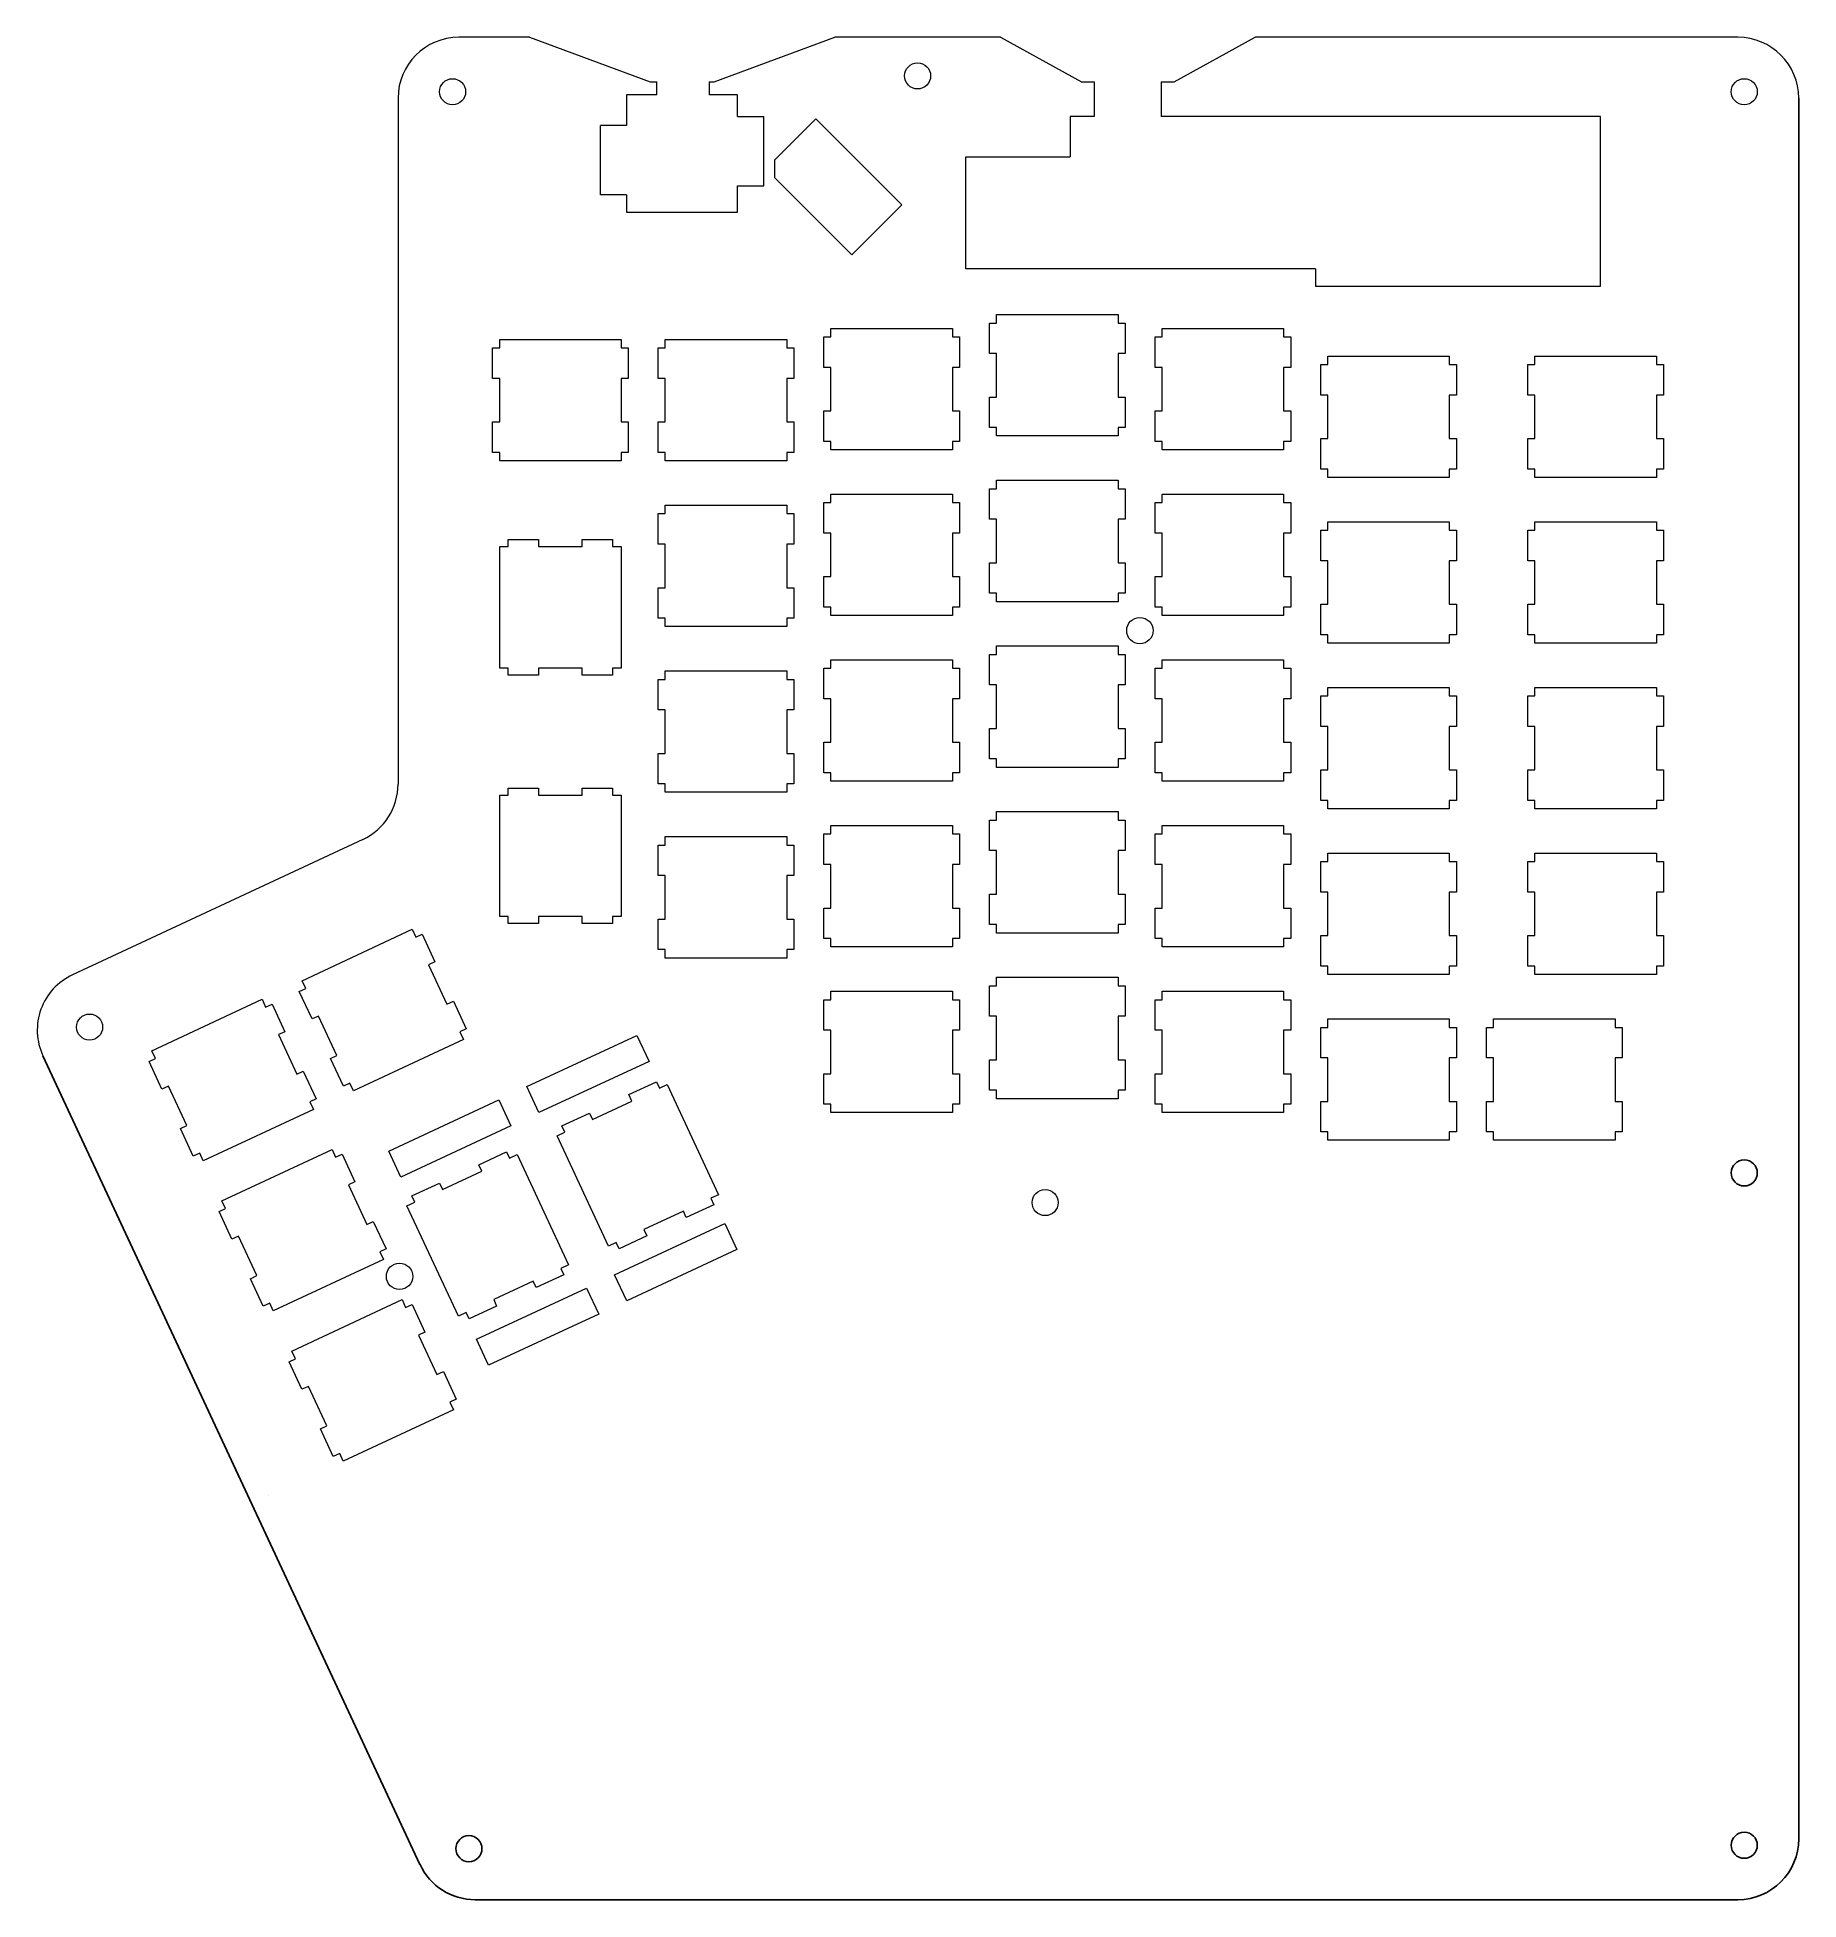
# Model space of a CAD drawing. Extents: x 12 to 215, y -28 to 187.
import ezdxf

# ---------------------------------------------------------------- set-up
doc = ezdxf.new("R2010")
doc.units = 0
doc.layers.get('0').update_dxf_attribs({"true_color": 0xffffff})

msp = doc.modelspace()

# ---------------------------------------------------------------- linework, layer by layer
at = {"color": 1, "linetype": 'Continuous', "lineweight": 5, "true_color": 0xff0000}
for p, q in [((68.83, 186.61), (60.72, 186.61)), ((68.83, 186.61), (82.71, 181.5)), ((90.06, 181.5), (103.94, 186.61)), ((123.01, 186.61), (103.94, 186.61)), ((123.01, 186.61), (132.32, 181.5)), ((142.99, 181.5), (152.3, 186.61)), ((207.81, 186.61), (152.3, 186.61)), ((80, 180), (80, 176.46)), ((83.5, 180), (80, 180)), ((82.71, 181.5), (83.5, 181.5)), ((83.5, 180), (83.5, 181.5)), ((89.5, 181.5), (89.5, 180)), ((89.5, 181.5), (90.06, 181.5)), ((92.77, 180), (89.5, 180)), ((92.77, 177.5), (92.77, 180)), ((132.29, 181.5), (133.79, 181.5)), ((133.79, 181.5), (133.79, 177.5)), ((141.49, 181.5), (141.49, 177.5)), ((141.49, 181.5), (142.99, 181.5)), ((53.72, 179.61), (53.72, 100.73)), ((80, 176.46), (77, 176.46)), ((77, 168.5), (77, 176.46)), ((92.77, 177.5), (95.77, 177.5)), ((95.77, 169.54), (95.77, 177.5)), ((101.75, 177.25), (97, 172.5)), ((101.75, 177.25), (111.65, 167.35)), ((133.79, 177.5), (131, 177.5)), ((131, 177.5), (131, 172.85)), ((192, 177.5), (141.49, 177.5)), ((192, 158), (192, 177.5)), ((97, 172.5), (97, 170.5)), ((119, 172.85), (131, 172.85)), ((119, 160), (119, 172.85)), ((92.77, 166.5), (92.77, 169.54)), ((92.77, 169.54), (95.77, 169.54)), ((97, 170.5), (105.9, 161.6)), ((80, 168.5), (77, 168.5)), ((80, 168.5), (80, 166.5)), ((111.65, 167.35), (105.9, 161.6)), ((80, 166.5), (92.77, 166.5)), ((159.22, 160), (119, 160)), ((159.22, 160), (159.22, 158)), ((159.22, 158), (192, 158)), ((122.56, 154.74), (136.53, 154.74)), ((122.56, 153.76), (122.56, 154.74)), ((136.53, 154.74), (136.53, 153.76)), ((102.69, 148.66), (102.69, 152.16)), ((102.69, 152.16), (103.5, 152.16)), ((103.5, 153.14), (117.47, 153.14)), ((103.5, 152.16), (103.5, 153.14)), ((117.47, 153.14), (117.47, 152.16)), ((117.47, 152.16), (118.29, 152.16)), ((118.29, 152.16), (118.29, 148.66)), ((121.74, 150.26), (121.74, 153.76)), ((121.74, 153.76), (122.56, 153.76)), ((136.53, 153.76), (137.34, 153.76)), ((137.34, 153.76), (137.34, 150.26)), ((140.79, 148.66), (140.79, 152.16)), ((140.79, 152.16), (141.6, 152.16)), ((141.6, 153.14), (155.57, 153.14)), ((141.6, 152.16), (141.6, 153.14)), ((155.57, 153.14), (155.57, 152.16)), ((155.57, 152.16), (156.39, 152.16)), ((156.39, 152.16), (156.39, 148.66)), ((64.59, 147.39), (64.59, 150.89)), ((64.59, 150.89), (65.41, 150.89)), ((65.41, 151.87), (79.38, 151.87)), ((65.41, 150.89), (65.41, 151.87)), ((79.38, 151.87), (79.38, 150.89)), ((79.38, 150.89), (80.19, 150.89)), ((80.19, 150.89), (80.19, 147.39)), ((83.64, 147.39), (83.64, 150.89)), ((83.64, 150.89), (84.45, 150.89)), ((84.45, 151.87), (98.43, 151.87)), ((84.45, 150.89), (84.45, 151.87)), ((98.43, 151.87), (98.43, 150.89)), ((98.43, 150.89), (99.24, 150.89)), ((99.24, 150.89), (99.24, 147.39)), ((122.56, 150.26), (121.74, 150.26)), ((122.56, 145.25), (122.56, 150.26)), ((137.34, 150.26), (136.53, 150.26)), ((136.53, 150.26), (136.53, 145.25)), ((160.66, 149.96), (174.62, 149.96)), ((160.66, 148.98), (160.66, 149.96)), ((174.62, 149.96), (174.62, 148.98)), ((184.47, 149.96), (198.44, 149.96)), ((184.47, 148.98), (184.47, 149.96)), ((198.44, 149.96), (198.44, 148.98)), ((103.5, 148.66), (102.69, 148.66)), ((103.5, 143.65), (103.5, 148.66)), ((118.29, 148.66), (117.47, 148.66)), ((117.47, 148.66), (117.47, 143.65)), ((141.6, 148.66), (140.79, 148.66)), ((141.6, 143.65), (141.6, 148.66)), ((156.39, 148.66), (155.57, 148.66)), ((155.57, 148.66), (155.57, 143.65)), ((159.84, 145.48), (159.84, 148.98)), ((159.84, 148.98), (160.66, 148.98)), ((174.62, 148.98), (175.44, 148.98)), ((175.44, 148.98), (175.44, 145.48)), ((183.65, 145.48), (183.65, 148.98)), ((183.65, 148.98), (184.47, 148.98)), ((198.44, 148.98), (199.25, 148.98)), ((199.25, 148.98), (199.25, 145.48)), ((65.41, 147.39), (64.59, 147.39)), ((65.41, 142.38), (65.41, 147.39)), ((80.19, 147.39), (79.38, 147.39)), ((79.38, 147.39), (79.38, 142.38)), ((84.45, 147.39), (83.64, 147.39)), ((84.45, 142.38), (84.45, 147.39)), ((99.24, 147.39), (98.43, 147.39)), ((98.43, 147.39), (98.43, 142.38)), ((102.69, 140.15), (102.69, 143.65)), ((102.69, 143.65), (103.5, 143.65)), ((117.47, 143.65), (118.29, 143.65)), ((118.29, 143.65), (118.29, 140.15)), ((121.74, 141.75), (121.74, 145.25)), ((121.74, 145.25), (122.56, 145.25)), ((136.53, 145.25), (137.34, 145.25)), ((137.34, 145.25), (137.34, 141.75)), ((140.79, 140.15), (140.79, 143.65)), ((140.79, 143.65), (141.6, 143.65)), ((155.57, 143.65), (156.39, 143.65)), ((156.39, 143.65), (156.39, 140.15)), ((160.66, 145.48), (159.84, 145.48)), ((160.66, 140.47), (160.66, 145.48)), ((175.44, 145.48), (174.62, 145.48)), ((174.62, 145.48), (174.62, 140.47)), ((184.47, 145.48), (183.65, 145.48)), ((184.47, 140.47), (184.47, 145.48)), ((199.25, 145.48), (198.44, 145.48)), ((198.44, 145.48), (198.44, 140.47)), ((64.59, 138.88), (64.59, 142.38)), ((64.59, 142.38), (65.41, 142.38)), ((79.38, 142.38), (80.19, 142.38)), ((80.19, 142.38), (80.19, 138.88)), ((83.64, 138.88), (83.64, 142.38)), ((83.64, 142.38), (84.45, 142.38)), ((98.43, 142.38), (99.24, 142.38)), ((99.24, 142.38), (99.24, 138.88)), ((122.56, 141.75), (121.74, 141.75)), ((122.56, 140.77), (122.56, 141.75)), ((137.34, 141.75), (136.53, 141.75)), ((136.53, 141.75), (136.53, 140.77)), ((103.5, 140.15), (102.69, 140.15)), ((103.5, 139.17), (103.5, 140.15)), ((118.29, 140.15), (117.47, 140.15)), ((117.47, 140.15), (117.47, 139.17)), ((136.53, 140.77), (122.56, 140.77)), ((141.6, 140.15), (140.79, 140.15)), ((141.6, 139.17), (141.6, 140.15)), ((156.39, 140.15), (155.57, 140.15)), ((155.57, 140.15), (155.57, 139.17)), ((159.84, 136.97), (159.84, 140.47)), ((159.84, 140.47), (160.66, 140.47)), ((174.62, 140.47), (175.44, 140.47)), ((175.44, 140.47), (175.44, 136.97)), ((183.65, 136.97), (183.65, 140.47)), ((183.65, 140.47), (184.47, 140.47)), ((198.44, 140.47), (199.25, 140.47)), ((199.25, 140.47), (199.25, 136.97)), ((65.41, 138.88), (64.59, 138.88)), ((65.41, 137.9), (65.41, 138.88)), ((79.38, 137.9), (65.41, 137.9)), ((80.19, 138.88), (79.38, 138.88)), ((79.38, 138.88), (79.38, 137.9)), ((84.45, 138.88), (83.64, 138.88)), ((84.45, 137.9), (84.45, 138.88)), ((98.43, 137.9), (84.45, 137.9)), ((99.24, 138.88), (98.43, 138.88)), ((98.43, 138.88), (98.43, 137.9)), ((117.47, 139.17), (103.5, 139.17)), ((155.57, 139.17), (141.6, 139.17)), ((122.56, 135.69), (136.53, 135.69)), ((122.56, 134.71), (122.56, 135.69)), ((136.53, 135.69), (136.53, 134.71)), ((160.66, 136.97), (159.84, 136.97)), ((160.66, 135.99), (160.66, 136.97)), ((174.62, 135.99), (160.66, 135.99)), ((175.44, 136.97), (174.62, 136.97)), ((174.62, 136.97), (174.62, 135.99)), ((184.47, 136.97), (183.65, 136.97)), ((184.47, 135.99), (184.47, 136.97)), ((198.44, 135.99), (184.47, 135.99)), ((199.25, 136.97), (198.44, 136.97)), ((198.44, 136.97), (198.44, 135.99)), ((84.45, 132.82), (98.43, 132.82)), ((84.45, 131.84), (84.45, 132.82)), ((98.43, 132.82), (98.43, 131.84)), ((102.69, 129.61), (102.69, 133.11)), ((102.69, 133.11), (103.5, 133.11)), ((103.5, 134.09), (117.47, 134.09)), ((103.5, 133.11), (103.5, 134.09)), ((117.47, 134.09), (117.47, 133.11)), ((117.47, 133.11), (118.29, 133.11)), ((118.29, 133.11), (118.29, 129.61)), ((121.74, 131.21), (121.74, 134.71)), ((121.74, 134.71), (122.56, 134.71)), ((136.53, 134.71), (137.34, 134.71)), ((137.34, 134.71), (137.34, 131.21)), ((140.79, 129.61), (140.79, 133.11)), ((140.79, 133.11), (141.6, 133.11)), ((141.6, 134.09), (155.57, 134.09)), ((141.6, 133.11), (141.6, 134.09)), ((155.57, 134.09), (155.57, 133.11)), ((155.57, 133.11), (156.39, 133.11)), ((156.39, 133.11), (156.39, 129.61)), ((83.64, 128.34), (83.64, 131.84)), ((83.64, 131.84), (84.45, 131.84)), ((98.43, 131.84), (99.24, 131.84)), ((99.24, 131.84), (99.24, 128.34)), ((122.56, 131.21), (121.74, 131.21)), ((122.56, 126.2), (122.56, 131.21)), ((137.34, 131.21), (136.53, 131.21)), ((136.53, 131.21), (136.53, 126.2)), ((160.66, 130.91), (174.62, 130.91)), ((160.66, 129.93), (160.66, 130.91)), ((174.62, 130.91), (174.62, 129.93)), ((184.47, 130.91), (198.44, 130.91)), ((184.47, 129.93), (184.47, 130.91)), ((198.44, 130.91), (198.44, 129.93)), ((66.39, 128.06), (66.39, 128.87)), ((66.39, 128.87), (69.89, 128.87)), ((69.89, 128.87), (69.89, 128.06)), ((74.89, 128.06), (74.89, 128.87)), ((74.89, 128.87), (78.39, 128.87)), ((78.39, 128.87), (78.39, 128.06)), ((103.5, 129.61), (102.69, 129.61)), ((103.5, 124.6), (103.5, 129.61)), ((118.29, 129.61), (117.47, 129.61)), ((117.47, 129.61), (117.47, 124.6)), ((141.6, 129.61), (140.79, 129.61)), ((141.6, 124.6), (141.6, 129.61)), ((156.39, 129.61), (155.57, 129.61)), ((155.57, 129.61), (155.57, 124.6)), ((159.84, 126.43), (159.84, 129.93)), ((159.84, 129.93), (160.66, 129.93)), ((174.62, 129.93), (175.44, 129.93)), ((175.44, 129.93), (175.44, 126.43)), ((183.65, 126.43), (183.65, 129.93)), ((183.65, 129.93), (184.47, 129.93)), ((198.44, 129.93), (199.25, 129.93)), ((199.25, 129.93), (199.25, 126.43)), ((65.41, 114.09), (65.41, 128.06)), ((65.41, 128.06), (66.39, 128.06)), ((69.89, 128.06), (74.89, 128.06)), ((78.39, 128.06), (79.38, 128.06)), ((79.38, 128.06), (79.38, 114.09)), ((84.45, 128.34), (83.64, 128.34)), ((84.45, 123.33), (84.45, 128.34)), ((99.24, 128.34), (98.43, 128.34)), ((98.43, 128.34), (98.43, 123.33)), ((160.66, 126.43), (159.84, 126.43)), ((160.66, 121.42), (160.66, 126.43)), ((175.44, 126.43), (174.62, 126.43)), ((174.62, 126.43), (174.62, 121.42)), ((184.47, 126.43), (183.65, 126.43)), ((184.47, 121.42), (184.47, 126.43)), ((199.25, 126.43), (198.44, 126.43)), ((198.44, 126.43), (198.44, 121.42)), ((102.69, 121.1), (102.69, 124.6)), ((102.69, 124.6), (103.5, 124.6)), ((117.47, 124.6), (118.29, 124.6)), ((118.29, 124.6), (118.29, 121.1)), ((121.74, 122.7), (121.74, 126.2)), ((121.74, 126.2), (122.56, 126.2)), ((136.53, 126.2), (137.34, 126.2)), ((137.34, 126.2), (137.34, 122.7)), ((140.79, 121.1), (140.79, 124.6)), ((140.79, 124.6), (141.6, 124.6)), ((155.57, 124.6), (156.39, 124.6)), ((156.39, 124.6), (156.39, 121.1)), ((83.64, 119.83), (83.64, 123.33)), ((83.64, 123.33), (84.45, 123.33)), ((98.43, 123.33), (99.24, 123.33)), ((99.24, 123.33), (99.24, 119.83)), ((122.56, 122.7), (121.74, 122.7)), ((122.56, 121.72), (122.56, 122.7)), ((137.34, 122.7), (136.53, 122.7)), ((136.53, 122.7), (136.53, 121.72)), ((103.5, 121.1), (102.69, 121.1)), ((103.5, 120.12), (103.5, 121.1)), ((117.47, 120.12), (103.5, 120.12)), ((118.29, 121.1), (117.47, 121.1)), ((117.47, 121.1), (117.47, 120.12)), ((136.53, 121.72), (122.56, 121.72)), ((141.6, 121.1), (140.79, 121.1)), ((141.6, 120.12), (141.6, 121.1)), ((155.57, 120.12), (141.6, 120.12)), ((156.39, 121.1), (155.57, 121.1)), ((155.57, 121.1), (155.57, 120.12)), ((159.84, 117.92), (159.84, 121.42)), ((159.84, 121.42), (160.66, 121.42)), ((174.62, 121.42), (175.44, 121.42)), ((175.44, 121.42), (175.44, 117.92)), ((183.65, 117.92), (183.65, 121.42)), ((183.65, 121.42), (184.47, 121.42)), ((198.44, 121.42), (199.25, 121.42)), ((199.25, 121.42), (199.25, 117.92)), ((84.45, 119.83), (83.64, 119.83)), ((84.45, 118.85), (84.45, 119.83)), ((98.43, 118.85), (84.45, 118.85)), ((99.24, 119.83), (98.43, 119.83)), ((98.43, 119.83), (98.43, 118.85)), ((160.66, 117.92), (159.84, 117.92)), ((160.66, 116.94), (160.66, 117.92)), ((175.44, 117.92), (174.62, 117.92)), ((174.62, 117.92), (174.62, 116.94)), ((184.47, 117.92), (183.65, 117.92)), ((184.47, 116.94), (184.47, 117.92)), ((199.25, 117.92), (198.44, 117.92)), ((198.44, 117.92), (198.44, 116.94)), ((121.74, 112.16), (121.74, 115.66)), ((121.74, 115.66), (122.56, 115.66)), ((122.56, 116.64), (136.53, 116.64)), ((122.56, 115.66), (122.56, 116.64)), ((136.53, 116.64), (136.53, 115.66)), ((136.53, 115.66), (137.34, 115.66)), ((137.34, 115.66), (137.34, 112.16)), ((174.62, 116.94), (160.66, 116.94)), ((198.44, 116.94), (184.47, 116.94)), ((66.39, 114.09), (65.41, 114.09)), ((66.39, 113.27), (66.39, 114.09)), ((74.89, 114.09), (69.89, 114.09)), ((69.89, 114.09), (69.89, 113.27)), ((74.89, 113.27), (74.89, 114.09)), ((79.38, 114.09), (78.39, 114.09)), ((78.39, 114.09), (78.39, 113.27)), ((84.45, 113.77), (98.43, 113.77)), ((84.45, 112.79), (84.45, 113.77)), ((98.43, 113.77), (98.43, 112.79)), ((102.69, 110.56), (102.69, 114.06)), ((102.69, 114.06), (103.5, 114.06)), ((103.5, 115.04), (117.47, 115.04)), ((103.5, 114.06), (103.5, 115.04)), ((117.47, 115.04), (117.47, 114.06)), ((117.47, 114.06), (118.29, 114.06)), ((118.29, 114.06), (118.29, 110.56)), ((140.79, 110.56), (140.79, 114.06)), ((140.79, 114.06), (141.6, 114.06)), ((141.6, 115.04), (155.57, 115.04)), ((141.6, 114.06), (141.6, 115.04)), ((155.57, 115.04), (155.57, 114.06)), ((155.57, 114.06), (156.39, 114.06)), ((156.39, 114.06), (156.39, 110.56)), ((69.89, 113.27), (66.39, 113.27)), ((78.39, 113.27), (74.89, 113.27)), ((83.64, 109.29), (83.64, 112.79)), ((83.64, 112.79), (84.45, 112.79)), ((98.43, 112.79), (99.24, 112.79)), ((99.24, 112.79), (99.24, 109.29)), ((122.56, 112.16), (121.74, 112.16)), ((122.56, 107.15), (122.56, 112.16)), ((137.34, 112.16), (136.53, 112.16)), ((136.53, 112.16), (136.53, 107.15)), ((160.66, 111.86), (174.62, 111.86)), ((160.66, 110.88), (160.66, 111.86)), ((174.62, 111.86), (174.62, 110.88)), ((184.47, 111.86), (198.44, 111.86)), ((184.47, 110.88), (184.47, 111.86)), ((198.44, 111.86), (198.44, 110.88)), ((84.45, 109.29), (83.64, 109.29)), ((84.45, 104.28), (84.45, 109.29)), ((99.24, 109.29), (98.43, 109.29)), ((98.43, 109.29), (98.43, 104.28)), ((103.5, 110.56), (102.69, 110.56)), ((103.5, 105.55), (103.5, 110.56)), ((118.29, 110.56), (117.47, 110.56)), ((117.47, 110.56), (117.47, 105.55)), ((141.6, 110.56), (140.79, 110.56)), ((141.6, 105.55), (141.6, 110.56)), ((156.39, 110.56), (155.57, 110.56)), ((155.57, 110.56), (155.57, 105.55)), ((159.84, 107.38), (159.84, 110.88)), ((159.84, 110.88), (160.66, 110.88)), ((174.62, 110.88), (175.44, 110.88)), ((175.44, 110.88), (175.44, 107.38)), ((183.65, 107.38), (183.65, 110.88)), ((183.65, 110.88), (184.47, 110.88)), ((198.44, 110.88), (199.25, 110.88)), ((199.25, 110.88), (199.25, 107.38)), ((121.74, 103.65), (121.74, 107.15)), ((121.74, 107.15), (122.56, 107.15)), ((136.53, 107.15), (137.34, 107.15)), ((137.34, 107.15), (137.34, 103.65)), ((160.66, 107.38), (159.84, 107.38)), ((160.66, 102.37), (160.66, 107.38)), ((175.44, 107.38), (174.62, 107.38)), ((174.62, 107.38), (174.62, 102.37)), ((184.47, 107.38), (183.65, 107.38)), ((184.47, 102.37), (184.47, 107.38)), ((199.25, 107.38), (198.44, 107.38)), ((198.44, 107.38), (198.44, 102.37)), ((102.69, 102.05), (102.69, 105.55)), ((102.69, 105.55), (103.5, 105.55)), ((117.47, 105.55), (118.29, 105.55)), ((118.29, 105.55), (118.29, 102.05)), ((140.79, 102.05), (140.79, 105.55)), ((140.79, 105.55), (141.6, 105.55)), ((155.57, 105.55), (156.39, 105.55)), ((156.39, 105.55), (156.39, 102.05)), ((83.64, 100.78), (83.64, 104.28)), ((83.64, 104.28), (84.45, 104.28)), ((98.43, 104.28), (99.24, 104.28)), ((99.24, 104.28), (99.24, 100.78)), ((122.56, 103.65), (121.74, 103.65)), ((122.56, 102.67), (122.56, 103.65)), ((137.34, 103.65), (136.53, 103.65)), ((136.53, 103.65), (136.53, 102.67)), ((84.45, 100.78), (83.64, 100.78)), ((84.45, 99.8), (84.45, 100.78)), ((99.24, 100.78), (98.43, 100.78)), ((98.43, 100.78), (98.43, 99.8)), ((103.5, 102.05), (102.69, 102.05)), ((103.5, 101.07), (103.5, 102.05)), ((117.47, 101.07), (103.5, 101.07)), ((118.29, 102.05), (117.47, 102.05)), ((117.47, 102.05), (117.47, 101.07)), ((136.53, 102.67), (122.56, 102.67)), ((141.6, 102.05), (140.79, 102.05)), ((141.6, 101.07), (141.6, 102.05)), ((155.57, 101.07), (141.6, 101.07)), ((156.39, 102.05), (155.57, 102.05)), ((155.57, 102.05), (155.57, 101.07)), ((159.84, 98.87), (159.84, 102.37)), ((159.84, 102.37), (160.66, 102.37)), ((174.62, 102.37), (175.44, 102.37)), ((175.44, 102.37), (175.44, 98.87)), ((183.65, 98.87), (183.65, 102.37)), ((183.65, 102.37), (184.47, 102.37)), ((198.44, 102.37), (199.25, 102.37)), ((199.25, 102.37), (199.25, 98.87)), ((65.41, 85.51), (65.41, 99.48)), ((65.41, 99.48), (66.39, 99.48)), ((66.39, 99.48), (66.39, 100.29)), ((66.39, 100.29), (69.89, 100.29)), ((69.89, 100.29), (69.89, 99.48)), ((69.89, 99.48), (74.89, 99.48)), ((74.89, 99.48), (74.89, 100.29)), ((74.89, 100.29), (78.39, 100.29)), ((78.39, 100.29), (78.39, 99.48)), ((78.39, 99.48), (79.38, 99.48)), ((79.38, 99.48), (79.38, 85.51)), ((98.43, 99.8), (84.45, 99.8)), ((160.66, 98.87), (159.84, 98.87)), ((160.66, 97.89), (160.66, 98.87)), ((175.44, 98.87), (174.62, 98.87)), ((174.62, 98.87), (174.62, 97.89)), ((184.47, 98.87), (183.65, 98.87)), ((184.47, 97.89), (184.47, 98.87)), ((199.25, 98.87), (198.44, 98.87)), ((198.44, 98.87), (198.44, 97.89)), ((121.74, 93.11), (121.74, 96.61)), ((121.74, 96.61), (122.56, 96.61)), ((122.56, 97.59), (136.53, 97.59)), ((122.56, 96.61), (122.56, 97.59)), ((136.53, 97.59), (136.53, 96.61)), ((136.53, 96.61), (137.34, 96.61)), ((137.34, 96.61), (137.34, 93.11)), ((174.62, 97.89), (160.66, 97.89)), ((198.44, 97.89), (184.47, 97.89)), ((49.68, 94.38), (16.27, 78.8)), ((84.45, 94.72), (98.43, 94.72)), ((84.45, 93.74), (84.45, 94.72)), ((98.43, 94.72), (98.43, 93.74)), ((102.69, 91.51), (102.69, 95.01)), ((102.69, 95.01), (103.5, 95.01)), ((103.5, 95.99), (117.47, 95.99)), ((103.5, 95.01), (103.5, 95.99)), ((117.47, 95.99), (117.47, 95.01)), ((117.47, 95.01), (118.29, 95.01)), ((118.29, 95.01), (118.29, 91.51)), ((140.79, 91.51), (140.79, 95.01)), ((140.79, 95.01), (141.6, 95.01)), ((141.6, 95.99), (155.57, 95.99)), ((141.6, 95.01), (141.6, 95.99)), ((155.57, 95.99), (155.57, 95.01)), ((155.57, 95.01), (156.39, 95.01)), ((156.39, 95.01), (156.39, 91.51)), ((83.64, 90.24), (83.64, 93.74)), ((83.64, 93.74), (84.45, 93.74)), ((98.43, 93.74), (99.24, 93.74)), ((99.24, 93.74), (99.24, 90.24)), ((122.56, 93.11), (121.74, 93.11)), ((122.56, 88.1), (122.56, 93.11)), ((137.34, 93.11), (136.53, 93.11)), ((136.53, 93.11), (136.53, 88.1)), ((160.66, 92.81), (174.62, 92.81)), ((160.66, 91.83), (160.66, 92.81)), ((174.62, 92.81), (174.62, 91.83)), ((184.47, 92.81), (198.44, 92.81)), ((184.47, 91.83), (184.47, 92.81)), ((198.44, 92.81), (198.44, 91.83)), ((84.45, 90.24), (83.64, 90.24)), ((84.45, 85.23), (84.45, 90.24)), ((99.24, 90.24), (98.43, 90.24)), ((98.43, 90.24), (98.43, 85.23)), ((103.5, 91.51), (102.69, 91.51)), ((103.5, 86.5), (103.5, 91.51)), ((118.29, 91.51), (117.47, 91.51)), ((117.47, 91.51), (117.47, 86.5)), ((141.6, 91.51), (140.79, 91.51)), ((141.6, 86.5), (141.6, 91.51)), ((156.39, 91.51), (155.57, 91.51)), ((155.57, 91.51), (155.57, 86.5)), ((159.84, 88.33), (159.84, 91.83)), ((159.84, 91.83), (160.66, 91.83)), ((174.62, 91.83), (175.44, 91.83)), ((175.44, 91.83), (175.44, 88.33)), ((183.65, 88.33), (183.65, 91.83)), ((183.65, 91.83), (184.47, 91.83)), ((198.44, 91.83), (199.25, 91.83)), ((199.25, 91.83), (199.25, 88.33)), ((121.74, 84.6), (121.74, 88.1)), ((121.74, 88.1), (122.56, 88.1)), ((136.53, 88.1), (137.34, 88.1)), ((137.34, 88.1), (137.34, 84.6)), ((160.66, 88.33), (159.84, 88.33)), ((160.66, 83.32), (160.66, 88.33)), ((175.44, 88.33), (174.62, 88.33)), ((174.62, 88.33), (174.62, 83.32)), ((184.47, 88.33), (183.65, 88.33)), ((184.47, 83.32), (184.47, 88.33)), ((199.25, 88.33), (198.44, 88.33)), ((198.44, 88.33), (198.44, 83.32)), ((102.69, 83), (102.69, 86.5)), ((102.69, 86.5), (103.5, 86.5)), ((117.47, 86.5), (118.29, 86.5)), ((118.29, 86.5), (118.29, 83)), ((140.79, 83), (140.79, 86.5)), ((140.79, 86.5), (141.6, 86.5)), ((155.57, 86.5), (156.39, 86.5)), ((156.39, 86.5), (156.39, 83)), ((42.68, 78.14), (55.34, 84.05)), ((55.34, 84.05), (55.76, 83.16)), ((66.39, 85.51), (65.41, 85.51)), ((66.39, 84.7), (66.39, 85.51)), ((69.89, 84.7), (66.39, 84.7)), ((74.89, 85.51), (69.89, 85.51)), ((69.89, 85.51), (69.89, 84.7)), ((74.89, 84.7), (74.89, 85.51)), ((78.39, 84.7), (74.89, 84.7)), ((79.38, 85.51), (78.39, 85.51)), ((78.39, 85.51), (78.39, 84.7)), ((83.64, 81.73), (83.64, 85.23)), ((83.64, 85.23), (84.45, 85.23)), ((98.43, 85.23), (99.24, 85.23)), ((99.24, 85.23), (99.24, 81.73)), ((122.56, 84.6), (121.74, 84.6)), ((122.56, 83.62), (122.56, 84.6)), ((136.53, 83.62), (122.56, 83.62)), ((137.34, 84.6), (136.53, 84.6)), ((136.53, 84.6), (136.53, 83.62)), ((55.76, 83.16), (56.49, 83.5)), ((56.49, 83.5), (57.97, 80.33)), ((84.45, 81.73), (83.64, 81.73)), ((84.45, 80.75), (84.45, 81.73)), ((99.24, 81.73), (98.43, 81.73)), ((98.43, 81.73), (98.43, 80.75)), ((103.5, 83), (102.69, 83)), ((103.5, 82.02), (103.5, 83)), ((117.47, 82.02), (103.5, 82.02)), ((118.29, 83), (117.47, 83)), ((117.47, 83), (117.47, 82.02)), ((141.6, 83), (140.79, 83)), ((141.6, 82.02), (141.6, 83)), ((155.57, 82.02), (141.6, 82.02)), ((156.39, 83), (155.57, 83)), ((155.57, 83), (155.57, 82.02)), ((159.84, 79.82), (159.84, 83.32)), ((159.84, 83.32), (160.66, 83.32)), ((174.62, 83.32), (175.44, 83.32)), ((175.44, 83.32), (175.44, 79.82)), ((183.65, 79.82), (183.65, 83.32)), ((183.65, 83.32), (184.47, 83.32)), ((198.44, 83.32), (199.25, 83.32)), ((199.25, 83.32), (199.25, 79.82)), ((57.97, 80.33), (57.24, 79.98)), ((57.24, 79.98), (59.35, 75.45)), ((98.43, 80.75), (84.45, 80.75)), ((160.66, 79.82), (159.84, 79.82)), ((160.66, 78.84), (160.66, 79.82)), ((175.44, 79.82), (174.62, 79.82)), ((174.62, 79.82), (174.62, 78.84)), ((184.47, 79.82), (183.65, 79.82)), ((184.47, 78.84), (184.47, 79.82)), ((199.25, 79.82), (198.44, 79.82)), ((198.44, 79.82), (198.44, 78.84)), ((42.36, 76.91), (43.1, 77.25)), ((43.1, 77.25), (42.68, 78.14)), ((121.74, 74.06), (121.74, 77.56)), ((121.74, 77.56), (122.56, 77.56)), ((122.56, 78.54), (136.53, 78.54)), ((122.56, 77.56), (122.56, 78.54)), ((136.53, 78.54), (136.53, 77.56)), ((136.53, 77.56), (137.34, 77.56)), ((137.34, 77.56), (137.34, 74.06)), ((174.62, 78.84), (160.66, 78.84)), ((198.44, 78.84), (184.47, 78.84)), ((25.42, 70.09), (38.08, 76)), ((38.08, 76), (38.49, 75.11)), ((38.49, 75.11), (39.23, 75.45)), ((39.23, 75.45), (40.71, 72.28)), ((43.84, 73.74), (42.36, 76.91)), ((59.35, 75.45), (60.09, 75.79)), ((60.09, 75.79), (61.57, 72.62)), ((102.69, 72.46), (102.69, 75.96)), ((102.69, 75.96), (103.5, 75.96)), ((103.5, 76.94), (117.47, 76.94)), ((103.5, 75.96), (103.5, 76.94)), ((117.47, 76.94), (117.47, 75.96)), ((117.47, 75.96), (118.29, 75.96)), ((118.29, 75.96), (118.29, 72.46)), ((140.79, 72.46), (140.79, 75.96)), ((140.79, 75.96), (141.6, 75.96)), ((141.6, 76.94), (155.57, 76.94)), ((141.6, 75.96), (141.6, 76.94)), ((155.57, 76.94), (155.57, 75.96)), ((155.57, 75.96), (156.39, 75.96)), ((156.39, 75.96), (156.39, 72.46)), ((44.57, 74.08), (43.84, 73.74)), ((46.69, 69.54), (44.57, 74.08)), ((122.56, 74.06), (121.74, 74.06)), ((122.56, 69.05), (122.56, 74.06)), ((137.34, 74.06), (136.53, 74.06)), ((136.53, 74.06), (136.53, 69.05)), ((160.66, 73.76), (174.62, 73.76)), ((160.66, 72.78), (160.66, 73.76)), ((174.62, 73.76), (174.62, 72.78)), ((179.71, 73.76), (193.68, 73.76)), ((179.71, 72.78), (179.71, 73.76)), ((193.68, 73.76), (193.68, 72.78)), ((40.71, 72.28), (39.97, 71.94)), ((39.97, 71.94), (42.09, 67.4)), ((61.25, 71.38), (48.59, 65.48)), ((61.57, 72.62), (60.83, 72.27)), ((60.83, 72.27), (61.25, 71.38)), ((68.54, 65.96), (81.2, 71.86)), ((81.2, 71.86), (82.6, 68.87)), ((103.5, 72.46), (102.69, 72.46)), ((103.5, 67.45), (103.5, 72.46)), ((118.29, 72.46), (117.47, 72.46)), ((117.47, 72.46), (117.47, 67.45)), ((141.6, 72.46), (140.79, 72.46)), ((141.6, 67.45), (141.6, 72.46)), ((156.39, 72.46), (155.57, 72.46)), ((155.57, 72.46), (155.57, 67.45)), ((159.84, 69.28), (159.84, 72.78)), ((159.84, 72.78), (160.66, 72.78)), ((174.62, 72.78), (175.44, 72.78)), ((175.44, 72.78), (175.44, 69.28)), ((178.89, 69.28), (178.89, 72.78)), ((178.89, 72.78), (179.71, 72.78)), ((193.68, 72.78), (194.49, 72.78)), ((194.49, 72.78), (194.49, 69.28)), ((25.1, 68.86), (25.83, 69.2)), ((26.57, 65.69), (25.1, 68.86)), ((25.83, 69.2), (25.42, 70.09)), ((45.95, 69.2), (46.69, 69.54)), ((47.43, 66.02), (45.95, 69.2)), ((82.6, 68.87), (69.93, 62.97)), ((121.74, 65.55), (121.74, 69.05)), ((121.74, 69.05), (122.56, 69.05)), ((136.53, 69.05), (137.34, 69.05)), ((137.34, 69.05), (137.34, 65.55)), ((160.66, 69.28), (159.84, 69.28)), ((160.66, 64.27), (160.66, 69.28)), ((175.44, 69.28), (174.62, 69.28)), ((174.62, 69.28), (174.62, 64.27)), ((179.71, 69.28), (178.89, 69.28)), ((179.71, 64.27), (179.71, 69.28)), ((194.49, 69.28), (193.68, 69.28)), ((193.68, 69.28), (193.68, 64.27)), ((42.09, 67.4), (42.82, 67.74)), ((42.82, 67.74), (44.3, 64.57)), ((80.28, 65.04), (83.45, 66.52)), ((83.45, 66.52), (83.79, 65.78)), ((102.69, 63.95), (102.69, 67.45)), ((102.69, 67.45), (103.5, 67.45)), ((117.47, 67.45), (118.29, 67.45)), ((118.29, 67.45), (118.29, 63.95)), ((140.79, 63.95), (140.79, 67.45)), ((140.79, 67.45), (141.6, 67.45)), ((155.57, 67.45), (156.39, 67.45)), ((156.39, 67.45), (156.39, 63.95)), ((27.31, 66.03), (26.57, 65.69)), ((29.43, 61.49), (27.31, 66.03)), ((44.3, 64.57), (43.57, 64.22)), ((48.17, 66.37), (47.43, 66.02)), ((48.59, 65.48), (48.17, 66.37)), ((52.66, 58.55), (65.32, 64.46)), ((65.32, 64.46), (66.71, 61.46)), ((69.93, 62.97), (68.54, 65.96)), ((76.08, 62.19), (80.62, 64.31)), ((80.62, 64.31), (80.28, 65.04)), ((83.79, 65.78), (84.68, 66.2)), ((84.68, 66.2), (90.59, 53.54)), ((122.56, 65.55), (121.74, 65.55)), ((122.56, 64.57), (122.56, 65.55)), ((136.53, 64.57), (122.56, 64.57)), ((137.34, 65.55), (136.53, 65.55)), ((136.53, 65.55), (136.53, 64.57)), ((159.84, 60.77), (159.84, 64.27)), ((159.84, 64.27), (160.66, 64.27)), ((174.62, 64.27), (175.44, 64.27)), ((175.44, 64.27), (175.44, 60.77)), ((178.89, 60.77), (178.89, 64.27)), ((178.89, 64.27), (179.71, 64.27)), ((193.68, 64.27), (194.49, 64.27)), ((194.49, 64.27), (194.49, 60.77)), ((43.98, 63.33), (31.32, 57.43)), ((43.57, 64.22), (43.98, 63.33)), ((72.57, 61.45), (75.74, 62.93)), ((75.74, 62.93), (76.08, 62.19)), ((103.5, 63.95), (102.69, 63.95)), ((103.5, 62.97), (103.5, 63.95)), ((117.47, 62.97), (103.5, 62.97)), ((118.29, 63.95), (117.47, 63.95)), ((117.47, 63.95), (117.47, 62.97)), ((141.6, 63.95), (140.79, 63.95)), ((141.6, 62.97), (141.6, 63.95)), ((155.57, 62.97), (141.6, 62.97)), ((156.39, 63.95), (155.57, 63.95)), ((155.57, 63.95), (155.57, 62.97)), ((28.69, 61.15), (29.43, 61.49)), ((30.17, 57.98), (28.69, 61.15)), ((66.71, 61.46), (54.05, 55.56)), ((72.02, 60.29), (72.91, 60.71)), ((77.92, 47.63), (72.02, 60.29)), ((72.91, 60.71), (72.57, 61.45)), ((160.66, 60.77), (159.84, 60.77)), ((160.66, 59.79), (160.66, 60.77)), ((175.44, 60.77), (174.62, 60.77)), ((174.62, 60.77), (174.62, 59.79)), ((179.71, 60.77), (178.89, 60.77)), ((179.71, 59.79), (179.71, 60.77)), ((194.49, 60.77), (193.68, 60.77)), ((193.68, 60.77), (193.68, 59.79)), ((30.91, 58.32), (30.17, 57.98)), ((31.32, 57.43), (30.91, 58.32)), ((33.46, 52.83), (46.13, 58.73)), ((46.13, 58.73), (46.54, 57.84)), ((46.54, 57.84), (47.28, 58.19)), ((47.28, 58.19), (48.76, 55.01)), ((54.05, 55.56), (52.66, 58.55)), ((63.01, 56.99), (66.18, 58.47)), ((66.18, 58.47), (66.53, 57.73)), ((66.53, 57.73), (67.42, 58.15)), ((67.42, 58.15), (73.32, 45.49)), ((174.62, 59.79), (160.66, 59.79)), ((193.68, 59.79), (179.71, 59.79)), ((58.82, 54.14), (63.36, 56.25)), ((63.36, 56.25), (63.01, 56.99)), ((48.76, 55.01), (48.02, 54.67)), ((48.02, 54.67), (50.14, 50.13)), ((55.3, 53.39), (58.47, 54.87)), ((58.47, 54.87), (58.82, 54.14)), ((90.59, 53.54), (89.7, 53.12)), ((33.14, 51.6), (33.88, 51.94)), ((34.62, 48.42), (33.14, 51.6)), ((33.88, 51.94), (33.46, 52.83)), ((54.75, 52.24), (55.64, 52.66)), ((60.66, 39.58), (54.75, 52.24)), ((55.64, 52.66), (55.3, 53.39)), ((86.53, 51.64), (81.99, 49.53)), ((86.87, 50.91), (86.53, 51.64)), ((90.04, 52.39), (86.87, 50.91)), ((89.7, 53.12), (90.04, 52.39)), ((50.14, 50.13), (50.87, 50.47)), ((50.87, 50.47), (52.35, 47.3)), ((78.63, 44.32), (91.29, 50.22)), ((81.99, 49.53), (82.33, 48.79)), ((91.29, 50.22), (92.68, 47.23)), ((35.36, 48.77), (34.62, 48.42)), ((37.48, 44.23), (35.36, 48.77)), ((52.35, 47.3), (51.62, 46.96)), ((78.81, 48.05), (77.92, 47.63)), ((79.16, 47.31), (78.81, 48.05)), ((82.33, 48.79), (79.16, 47.31)), ((92.68, 47.23), (80.03, 41.33)), ((52.03, 46.07), (39.37, 40.17)), ((51.62, 46.96), (52.03, 46.07)), ((73.32, 45.49), (72.43, 45.07)), ((72.43, 45.07), (72.78, 44.34)), ((36.74, 43.88), (37.48, 44.23)), ((38.22, 40.71), (36.74, 43.88)), ((69.26, 43.59), (64.72, 41.48)), ((69.6, 42.85), (69.26, 43.59)), ((72.78, 44.34), (69.6, 42.85)), ((80.03, 41.33), (78.63, 44.32)), ((38.96, 41.05), (38.22, 40.71)), ((39.37, 40.17), (38.96, 41.05)), ((41.52, 35.56), (54.18, 41.47)), ((54.18, 41.47), (54.59, 40.58)), ((54.59, 40.58), (55.33, 40.92)), ((55.33, 40.92), (56.81, 37.75)), ((65.06, 40.74), (61.89, 39.26)), ((62.75, 36.91), (75.41, 42.81)), ((64.72, 41.48), (65.06, 40.74)), ((75.41, 42.81), (76.8, 39.82)), ((61.55, 40), (60.66, 39.58)), ((61.89, 39.26), (61.55, 40)), ((76.8, 39.82), (64.14, 33.92)), ((56.81, 37.75), (56.07, 37.4)), ((56.07, 37.4), (58.19, 32.87)), ((64.14, 33.92), (62.75, 36.91)), ((41.2, 34.33), (41.93, 34.67)), ((42.67, 31.16), (41.2, 34.33)), ((41.93, 34.67), (41.52, 35.56)), ((58.19, 32.87), (58.93, 33.21)), ((58.93, 33.21), (60.4, 30.04)), ((43.41, 31.5), (42.67, 31.16)), ((45.53, 26.96), (43.41, 31.5)), ((60.4, 30.04), (59.67, 29.69)), ((60.08, 28.8), (47.42, 22.9)), ((59.67, 29.69), (60.08, 28.8)), ((44.79, 26.62), (45.53, 26.96)), ((46.27, 23.44), (44.79, 26.62)), ((47.01, 23.79), (46.27, 23.44)), ((47.42, 22.9), (47.01, 23.79))]:
    msp.add_line(p, q, dxfattribs=at)
at = {"color": 1, "true_color": 0xff0000}
for p, q in [((214.81, -20.52), (214.81, 179.61)), ((12.88, 69.5), (56.24, -23.48)), ((38.81, 18.92), (38.81, 18.92)), ((62.59, -27.52), (207.81, -27.52))]:
    msp.add_line(p, q, dxfattribs=at)
at = {"color": 1, "linetype": 'Continuous', "lineweight": 5, "true_color": 0xff0000}
for centre, radius in [((113.47, 182.17), 1.5), ((59.99, 180.35), 1.5), ((208.54, 180.35), 1.5), ((139.04, 118.39), 1.52), ((18.25, 72.81), 1.5), ((128.14, 52.63), 1.5), ((53.9, 44.15), 1.52)]:
    msp.add_circle(centre, radius, dxfattribs=at)
at = {"color": 1, "true_color": 0xff0000}
for centre in [(208.54, 56.04), (61.87, -21.65), (208.54, -21.26)]:
    msp.add_circle(centre, 1.5, dxfattribs=at)
at = {"color": 1, "linetype": 'Continuous', "lineweight": 5, "true_color": 0xff0000}
for centre, start, end in [((60.72, 179.61), 90, 180), ((207.81, 179.61), 0, 90), ((46.72, 100.73), 294.9981, 0), ((19.23, 72.46), 114.9981, 204.9998)]:
    msp.add_arc(centre, 7, start, end, dxfattribs=at)
at = {"color": 1, "true_color": 0xff0000}
for centre, start, end in [((207.81, -20.52), 270, 0), ((62.59, -20.52), 204.9998, 270)]:
    msp.add_arc(centre, 7, start, end, dxfattribs=at)

doc.saveas('drawing.dxf')
